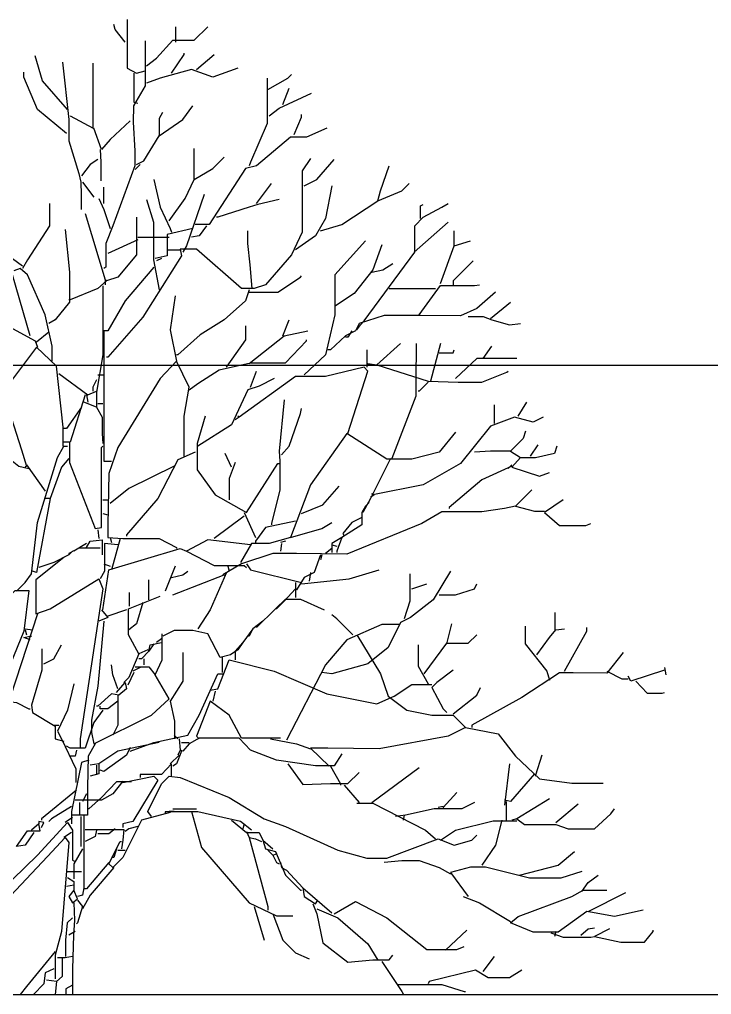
# Model space of a CAD drawing. Header units: centimetres. Extents: x -3096 to 17897, y -3131 to 15798.
# Drawn here: x 13116.1 to 13422.3, y 1233.8 to 1665.3 of the extents above; entities that cross this region are included whole.
import ezdxf

# ---------------------------------------------------------------- set-up
doc = ezdxf.new("R2010")
doc.units = ezdxf.units.CM

msp = doc.modelspace()

# ---------------------------------------------------------------- linework, layer by layer
for p, q in [((12123.33, 1512.39), (14123.33, 1512.39)), ((12473.33, 1233.81), (13773.33, 1233.81))]:
    msp.add_line(p, q)
at = {"color": 84}
for points in [[(13162.86, 1655.37), (13158.43, 1660.91), (13157.88, 1663.12)], [(13163.69, 1665.34), (13163.69, 1643.75), (13167.84, 1641.53), (13171.72, 1642.64)], [(13172.27, 1644.85), (13176.7, 1648.17), (13183.9, 1656.2), (13193.31, 1656.2), (13199.4, 1662.02)], [(13185.28, 1655.37), (13185.28, 1662.02)], [(13171.72, 1655.93), (13171.72, 1635.99), (13166.46, 1627.14), (13166.32, 1619.94), (13167.08, 1607.2), (13167.08, 1600.56), (13157.32, 1573.98), (13154.28, 1566.23), (13154.28, 1555.71), (13153.45, 1555.16)], [(13137.39, 1625.47), (13126.32, 1638.21), (13122.99, 1649.28)], [(13183.34, 1641.53), (13188.88, 1649.84), (13188.88, 1650.39)], [(13194.42, 1643.19), (13202.17, 1649.84)], [(13135.18, 1646.51), (13137.94, 1621.04), (13137.94, 1611.63), (13142.37, 1597.24), (13143.2, 1593.36), (13143.34, 1587.82), (13143.34, 1581.18)], [(13138.5, 1622.71), (13148.74, 1617.17), (13148.74, 1645.96)], [(13136.84, 1614.95), (13124.1, 1625.47), (13118.01, 1639.87), (13118.01, 1642.08)], [(13166.73, 1641.53), (13166.73, 1628.8), (13168.4, 1628.24)], [(13212.69, 1643.75), (13201.62, 1639.87), (13192.2, 1643.19), (13178.36, 1639.32), (13172.27, 1637.1)], [(13225.98, 1634.33), (13234.84, 1639.32), (13236.5, 1640.98)], [(13225.7, 1639.32), (13225.7, 1619.38), (13218.23, 1602.22), (13217.67, 1600.56)], [(13226.53, 1622.71), (13230.96, 1626.03), (13245.35, 1632.67)], [(13232.62, 1627.69), (13235.39, 1634.89)], [(13167.84, 1601.11), (13171.16, 1602.77), (13177.81, 1613.85), (13188.33, 1621.04), (13192.76, 1627.14)], [(13178.08, 1613.85), (13178.08, 1621.6), (13179.47, 1624.37)], [(13237.6, 1614.4), (13240.93, 1622.15), (13240.93, 1623.26)], [(13165.07, 1620.49), (13156.21, 1612.19), (13152.34, 1607.76), (13149.02, 1617.17)], [(13252, 1617.17), (13243.14, 1613.29), (13235.94, 1613.29), (13220.99, 1600.56), (13216.01, 1599.45), (13199.95, 1574.54), (13193.86, 1574.54)], [(13151.79, 1607.76), (13152.06, 1602.22), (13152.06, 1593.92)], [(13193.31, 1594.47), (13193.31, 1608.31)], [(13150.68, 1603.33), (13147.36, 1601.11), (13143.48, 1596.13)], [(13244.8, 1603.88), (13241.2, 1598.34), (13241.2, 1571.21), (13236.5, 1561.25), (13224.87, 1547.96), (13219.89, 1546.3), (13214.35, 1546.3), (13194.42, 1563.74), (13187.22, 1563.74), (13187.77, 1560.7), (13170.61, 1533.57), (13155.11, 1515.85), (13154.55, 1515.85)], [(13169.5, 1601.11), (13167.29, 1598.9)], [(13182.24, 1576.2), (13189.43, 1586.16), (13193.31, 1594.47), (13201.62, 1599.45), (13206.6, 1604.43)], [(13242.03, 1591.7), (13247.57, 1594.47), (13255.32, 1603.33)], [(13274.7, 1585.06), (13275.81, 1589.49), (13279.68, 1600.56)], [(13144.03, 1593.36), (13149.02, 1586.72)], [(13175.59, 1594.47), (13178.36, 1582.29), (13182.79, 1572.88), (13183.34, 1571.21)], [(13220.99, 1583.95), (13227.64, 1592.81)], [(13249.23, 1571.77), (13258.64, 1574.54), (13274.7, 1585.06), (13285.22, 1589.49), (13288.54, 1592.81)], [(13153.45, 1583.95), (13153.45, 1591.15)], [(13254.21, 1591.7), (13251.45, 1577.31), (13247.02, 1569.55), (13238.16, 1563.46)], [(13129.36, 1583.95), (13129.36, 1573.98), (13119.67, 1559.03), (13117.46, 1555.16)], [(13151.23, 1586.16), (13153.45, 1581.18), (13156.21, 1572.88)], [(13172.27, 1585.61), (13175.32, 1575.64), (13175.32, 1559.03), (13177.81, 1545.75)], [(13197.74, 1587.82), (13189.99, 1565.12), (13188.33, 1562.36)], [(13230.96, 1585.61), (13221.55, 1583.4), (13217.67, 1582.29), (13203.83, 1577.86), (13203.28, 1577.86)], [(13265.29, 1528.03), (13266.95, 1530.24), (13268.61, 1531.9), (13291.03, 1562.36), (13291.03, 1573.98), (13294.63, 1577.86), (13302.94, 1582.29), (13305.7, 1583.95)], [(13145.14, 1579.52), (13154, 1550.18), (13154, 1547.96)], [(13293.52, 1577.31), (13293.52, 1582.84), (13294.63, 1583.4)], [(13167.84, 1577.86), (13167.84, 1561.25), (13159.54, 1551.28), (13154.55, 1549.62), (13154, 1550.18)], [(13290.76, 1562.36), (13305.7, 1575.64)], [(13136.28, 1572.32), (13138.22, 1553.5), (13138.22, 1540.21), (13131.85, 1532.46), (13129.08, 1530.8)], [(13192.76, 1572.88), (13181.41, 1570.11), (13181.41, 1560.7), (13176.15, 1559.59)], [(13198.85, 1573.98), (13195.52, 1569.55), (13192.2, 1569)], [(13219.06, 1546.3), (13218.09, 1556.82), (13217.05, 1566.23), (13217.05, 1571.77)], [(13308.47, 1565.12), (13308.47, 1571.77)], [(13168.4, 1567.89), (13155.11, 1561.8)], [(13168.4, 1569), (13182.24, 1569)], [(13269.16, 1567.34), (13255.6, 1552.39), (13255.6, 1534.67), (13251.45, 1516.96), (13242.03, 1508.1)], [(13302.38, 1548.51), (13308.47, 1565.12), (13315.67, 1567.34)], [(13187.22, 1563.19), (13181.68, 1563.19)], [(13276.36, 1565.68), (13272.48, 1554.6), (13264.18, 1544.09), (13255.87, 1538.55)], [(13120.78, 1525.26), (13113.03, 1552.39), (13113.03, 1559.59), (13117.46, 1556.27)], [(13178.91, 1559.59), (13176.7, 1558.48)], [(13316.78, 1558.48), (13307.92, 1549.62), (13307.92, 1547.96)], [(13130.47, 1514.19), (13130.47, 1520.83), (13127.42, 1534.67), (13119.67, 1552.39), (13116.35, 1555.16), (13113.58, 1554.05)], [(13175.59, 1555.71), (13162.86, 1540.76), (13155.11, 1527.48), (13153.45, 1527.48)], [(13271.93, 1553.5), (13276.91, 1554.6), (13281.34, 1557.37)], [(13154.55, 1549.62), (13150.68, 1546.3), (13138.5, 1541.32), (13137.94, 1541.32)], [(13217.67, 1544.64), (13230.41, 1544.64), (13240.37, 1551.28), (13240.93, 1551.84)], [(13152.89, 1547.41), (13152.89, 1516.96), (13150.12, 1500.35), (13150.12, 1493.7), (13144.59, 1495.92)], [(13217.67, 1545.75), (13216.01, 1540.76), (13206.6, 1532.46), (13196.08, 1525.81), (13186.11, 1516.96), (13185.56, 1516.96)], [(13279.68, 1546.3), (13300.17, 1546.3)], [(13292.97, 1534.67), (13302.38, 1547.68), (13317.33, 1547.68), (13319.55, 1547.96)], [(13185.01, 1542.98), (13182.79, 1528.03), (13185.56, 1514.19)], [(13326.74, 1544.64), (13318.44, 1537.44), (13311.24, 1534.12), (13293.52, 1534.4), (13277.47, 1534.4), (13266.39, 1530.8), (13264.73, 1527.48), (13260.3, 1525.26), (13253.66, 1519.17), (13252.55, 1519.17)], [(13082.3, 1497.58), (13082.3, 1519.72), (13091.44, 1540.21), (13122.99, 1523.05), (13124.1, 1520.28)], [(13324.53, 1533.01), (13333.39, 1540.21)], [(13232.62, 1525.26), (13235.39, 1532.46)], [(13314.56, 1533.84), (13321.21, 1533.84), (13325.08, 1532.46), (13332.83, 1530.24), (13337.82, 1530.8)], [(13207.71, 1511.42), (13216.29, 1523.6), (13216.29, 1529.69)], [(13129.08, 1526.92), (13123.55, 1522.49)], [(13153.45, 1527.48), (13153.45, 1488.16), (13153.45, 1469.89), (13156.77, 1469.89)], [(13191.1, 1501.45), (13194.97, 1504.22), (13204.38, 1510.31), (13218.23, 1513.36), (13233.73, 1513.36), (13243.14, 1523.05), (13243.14, 1523.6)], [(13217.67, 1513.08), (13233.17, 1525.26), (13243.69, 1527.48)], [(13263.07, 1527.48), (13261.41, 1524.71), (13260.3, 1524.71)], [(13135.45, 1476.54), (13135.45, 1484.84), (13132.41, 1511.97), (13123.55, 1520.28), (13110.26, 1502.56), (13109.71, 1502.56)], [(13269.72, 1519.17), (13269.72, 1511.42)], [(13284.67, 1521.94), (13274.15, 1512.53), (13296.85, 1505.33), (13310.13, 1504.77), (13320.65, 1504.77), (13331.73, 1509.2), (13332.28, 1509.76)], [(13291.59, 1521.94), (13291.45, 1505.33), (13291.45, 1498.68), (13280.79, 1471)], [(13302.38, 1521.94), (13297.95, 1505.33)], [(13301.83, 1517.79), (13307.92, 1517.79), (13308.47, 1519.17)], [(13321.21, 1515.29), (13325.08, 1520.83)], [(13108.32, 1518.62), (13109.01, 1509.2), (13109.01, 1499.79), (13116.9, 1474.88), (13119.12, 1467.68), (13118.57, 1467.13)], [(13336.16, 1515.29), (13318.44, 1515.29), (13309.03, 1506.44)], [(13188.88, 1472.11), (13188.88, 1489.83), (13191.1, 1502.56), (13185.56, 1514.19), (13178.36, 1506.44), (13159.54, 1475.98), (13155.66, 1464.36), (13155.11, 1441.66), (13155.11, 1436.12), (13161.75, 1435.57), (13177.81, 1435.57), (13185.56, 1431.69), (13185.56, 1431.14)], [(13261.41, 1482.07), (13270.27, 1509.76), (13268.61, 1511.42), (13251.45, 1507.27), (13238.16, 1507.27), (13213.24, 1489.27), (13212.69, 1489.83)], [(13270.27, 1513.08), (13274.15, 1512.53)], [(13270.27, 1512.53), (13272.48, 1512.53)], [(13133.51, 1508.65), (13146.25, 1499.24), (13150.12, 1500.9)], [(13150.68, 1508.1), (13153.45, 1508.1)], [(13228.74, 1506.44), (13222.1, 1503.11), (13217.12, 1501.45), (13209.92, 1485.95), (13194.97, 1476.54)], [(13218.23, 1502.56), (13220.99, 1509.76)], [(13150.12, 1505.88), (13148.46, 1502.56), (13148.46, 1500.9)], [(13296.85, 1504.77), (13292.97, 1500.9), (13292.42, 1500.9)], [(13145.14, 1499.24), (13138.5, 1478.2), (13135.73, 1478.2)], [(13145.69, 1499.24), (13146.25, 1495.92)], [(13143.48, 1493.7), (13136.84, 1484.29), (13135.73, 1484.29)], [(13150.12, 1493.7), (13152.62, 1489.27), (13152.62, 1482.07), (13152.89, 1477.65)], [(13150.68, 1495.36), (13152.89, 1495.36)], [(13233.17, 1497.02), (13230.96, 1474.32), (13231.24, 1469.89), (13231.24, 1457.16), (13227.64, 1442.21), (13227.64, 1441.66)], [(13232.07, 1472.66), (13235.39, 1476.54), (13240.37, 1490.93), (13240.93, 1493.15)], [(13326.19, 1486.5), (13326.19, 1494.81)], [(13336.71, 1489.83), (13340.59, 1495.92)], [(13198.29, 1489.83), (13194.69, 1477.65), (13194.69, 1466.02), (13202.72, 1454.94), (13216.56, 1447.19), (13230.41, 1468.79), (13230.96, 1468.79)], [(13213.24, 1489.27), (13211.58, 1488.16)], [(13347.78, 1489.27), (13343.35, 1487.06), (13335.05, 1489.27), (13324.53, 1485.4), (13311.24, 1468.79), (13294.63, 1459.37), (13272.48, 1454.94), (13271.93, 1455.5)], [(13309.03, 1482.63), (13301.83, 1473.77), (13289.65, 1470.72), (13278.57, 1470.72), (13260.86, 1482.07), (13244.8, 1459.37), (13235.94, 1436.12), (13226.53, 1433.35), (13218.78, 1433.35), (13213.8, 1425.05)], [(13340.03, 1483.18), (13338.92, 1479.86), (13333.39, 1474.32), (13337.82, 1471.55), (13333.94, 1467.13), (13346.12, 1463.25), (13350.55, 1464.91)], [(13096.42, 1479.31), (13095.86, 1476.54), (13091.16, 1465.46), (13091.16, 1453.84), (13098.36, 1415.63), (13098.36, 1400.13), (13103.06, 1401.24), (13114.14, 1412.59), (13120.23, 1412.59), (13118.01, 1394.6), (13109.15, 1373), (13105.28, 1377.43), (13104.72, 1380.75)], [(13096.97, 1477.65), (13103.06, 1477.65), (13115.8, 1467.68), (13120.23, 1466.57)], [(13114.69, 1412.31), (13118.57, 1416.19), (13121.33, 1420.06), (13124.1, 1442.76), (13132.96, 1471.55), (13135.73, 1476.54), (13137.39, 1476.54)], [(13138.22, 1478.2), (13138.22, 1469.34), (13149.57, 1440), (13152.34, 1440.55), (13152.34, 1475.98), (13152.89, 1476.54)], [(13353.87, 1476.54), (13352.77, 1473.22), (13344.46, 1471.28), (13337.82, 1471.28)], [(13342.25, 1472.11), (13345.57, 1477.09)], [(13193.86, 1473.77), (13186.11, 1470.45), (13177.25, 1453.28), (13163.41, 1437.23), (13163.41, 1436.67)], [(13209.92, 1467.13), (13207.15, 1473.22)], [(13317.33, 1474.05), (13324.53, 1474.46), (13333.39, 1474.46)], [(13119.12, 1468.23), (13127.42, 1456.61)], [(13137.94, 1471), (13134.62, 1467.13), (13129.64, 1453.28), (13127.42, 1453.28)], [(13184.45, 1467.68), (13164.52, 1457.71), (13156.21, 1451.07)], [(13211.58, 1469.34), (13208.81, 1462.14), (13208.81, 1452.73)], [(13280.24, 1471), (13271.38, 1453.28), (13268.06, 1447.19)], [(13333.94, 1467.68), (13320.65, 1461.59), (13306.26, 1449.41), (13306.26, 1448.85)], [(13333.94, 1468.23), (13332.28, 1466.57)], [(13240.93, 1446.64), (13250.34, 1450.52), (13257.54, 1458.82)], [(13273.04, 1454.94), (13271.38, 1453.84)], [(13342.8, 1457.16), (13335.6, 1449.96), (13343.91, 1447.75), (13348.34, 1447.75)], [(13129.64, 1453.28), (13123.55, 1420.62), (13121.89, 1421.17)], [(13152.89, 1452.73), (13155.66, 1452.73)], [(13335.6, 1449.96), (13330.62, 1448.85), (13320.65, 1447.47), (13302.94, 1447.47), (13294.08, 1442.21), (13260.86, 1428.65), (13238.71, 1429.06), (13228.19, 1429.06), (13214.35, 1424.49), (13206.04, 1419.51)], [(13270.82, 1451.62), (13269.16, 1449.96), (13267.5, 1447.19), (13267.5, 1441.66), (13258.64, 1436.12), (13254.21, 1433.35), (13254.21, 1429.48)], [(13356.64, 1452.73), (13348.34, 1447.19), (13354.98, 1441.38), (13366.61, 1441.38), (13368.82, 1442.21)], [(13152.89, 1446.64), (13155.11, 1446.09)], [(13215.46, 1447.19), (13220.44, 1436.12)], [(13215.46, 1445.53), (13202.17, 1435.57)], [(13238.16, 1443.32), (13224.87, 1440.55), (13220.44, 1434.46), (13220.44, 1433.91)], [(13235.94, 1436.12), (13249.78, 1440), (13254.21, 1442.76)], [(13267.5, 1444.98), (13263.07, 1442.76), (13259.2, 1437.78), (13259.75, 1436.67)], [(13150.68, 1439.44), (13151.23, 1435.57)], [(13145.69, 1433.35), (13140.16, 1430.03)], [(13145.69, 1431.69), (13147.36, 1434.46), (13152.62, 1435.01), (13152.62, 1428.37)], [(13159.54, 1432.8), (13153.72, 1433.35), (13153.72, 1421.17), (13151.79, 1417.85)], [(13156.21, 1436.12), (13156.77, 1433.91)], [(13160.64, 1435.57), (13156.77, 1421.72)], [(13218.23, 1432.8), (13199.4, 1435.01), (13189.99, 1430.03), (13202.17, 1423.66), (13215.46, 1423.66), (13216.56, 1422.83)], [(13233.73, 1434.46), (13231.51, 1433.91)], [(13232.07, 1433.35), (13231.51, 1430.03)], [(13254.21, 1432.8), (13256.43, 1432.24)], [(13258.64, 1436.12), (13256.43, 1430.03), (13256.43, 1429.48)], [(13139.6, 1430.03), (13137.94, 1428.37), (13131.3, 1425.05), (13124.66, 1422.83)], [(13151.79, 1431.41), (13142.37, 1431.41), (13137.94, 1428.92), (13137.94, 1428.37)], [(13152.89, 1404.01), (13155.66, 1421.72), (13187.22, 1431.14), (13189.99, 1430.03)], [(13249.23, 1428.37), (13246.46, 1420.62), (13242.03, 1418.4), (13238.71, 1412.87), (13238.16, 1412.87)], [(13249.78, 1428.37), (13249.23, 1426.15)], [(13254.21, 1431.14), (13251.45, 1428.92)], [(13135.73, 1427.26), (13123.27, 1417.3), (13123.27, 1402.35), (13129.64, 1404.56), (13151.23, 1417.85), (13152.89, 1413.42), (13142.93, 1346.98), (13142.93, 1343.1)], [(13153.45, 1424.49), (13156.21, 1423.39)], [(13216.56, 1424.49), (13218.23, 1421.72), (13240.93, 1416.19)], [(13185.01, 1423.39), (13180.58, 1412.31)], [(13183.34, 1418.4), (13188.33, 1419.51), (13190.54, 1421.17)], [(13207.71, 1420.62), (13200.51, 1404.01), (13194.97, 1395.7)], [(13208.26, 1423.39), (13208.81, 1421.17)], [(13240.93, 1415.63), (13261.96, 1417.85), (13275.25, 1421.72)], [(13244.8, 1420.62), (13244.25, 1416.74)], [(13306.81, 1421.17), (13299.06, 1408.44), (13289.09, 1400.69), (13284.67, 1398.47), (13279.13, 1387.4), (13270.27, 1380.2), (13254.21, 1375.77), (13249.78, 1376.32)], [(13288.82, 1420.06), (13288.82, 1407.88), (13286.33, 1400.13)], [(13173.38, 1408.44), (13173.38, 1417.3)], [(13183.9, 1410.65), (13206.6, 1419.51), (13207.15, 1418.96)], [(13238.16, 1416.19), (13238.16, 1409.54)], [(13289.65, 1413.42), (13296.29, 1415.63)], [(13301.83, 1410.65), (13309.03, 1410.65), (13317.33, 1413.42), (13318.44, 1415.63)], [(13164.8, 1405.67), (13164.8, 1411.76)], [(13238.16, 1413.42), (13233.17, 1407.88), (13229.85, 1404.56), (13229.3, 1404.56)], [(13172.82, 1386.29), (13168.95, 1384.63), (13164.24, 1392.93), (13164.24, 1404.56), (13178.36, 1410.1)], [(13170.61, 1407.33), (13167.84, 1397.92), (13164.52, 1395.15)], [(13220.99, 1396.26), (13229.3, 1404.56), (13233.73, 1408.71), (13240.37, 1408.71), (13250.89, 1404.01)], [(13152.34, 1404.01), (13155.11, 1400.69), (13151.23, 1399.02)], [(13163.41, 1404.01), (13155.11, 1401.24)], [(13353.04, 1395.15), (13353.04, 1402.9)], [(13124.1, 1402.35), (13111.92, 1365.25), (13112.47, 1364.14)], [(13153.45, 1399.02), (13150.68, 1370.23), (13147.91, 1355.28), (13147.91, 1349.75), (13149.02, 1344.77), (13174.49, 1357.5), (13182.24, 1364.7), (13176.15, 1375.22), (13179.19, 1381.86), (13179.19, 1393.49)], [(13223.76, 1399.02), (13219.33, 1395.7), (13214.9, 1389.61), (13211.58, 1385.74), (13211.58, 1381.86)], [(13263.63, 1392.93), (13256.43, 1400.13), (13254.21, 1401.79)], [(13118.57, 1395.7), (13121.89, 1395.15)], [(13118.57, 1395.15), (13119.12, 1392.93)], [(13214.9, 1389.61), (13212.69, 1386.29), (13209.37, 1384.08), (13204.94, 1382.97), (13199.4, 1393.49), (13192.76, 1394.87), (13184.45, 1394.87), (13179.47, 1392.38)], [(13219.33, 1395.7), (13217.67, 1392.38), (13217.12, 1392.38)], [(13284.11, 1397.64), (13276.36, 1397.64), (13260.86, 1390.72), (13251.45, 1379.65), (13234.28, 1346.43)], [(13305.15, 1389.06), (13307.37, 1397.92)], [(13339.76, 1396.81), (13339.76, 1389.06), (13349.44, 1376.88), (13350.55, 1373)], [(13345.01, 1384.08), (13350.55, 1391.83), (13353.32, 1395.15), (13357.2, 1395.7)], [(13357.2, 1376.88), (13367.16, 1394.6), (13367.16, 1396.26)], [(13120.78, 1390.72), (13118.01, 1391.83), (13120.78, 1392.38), (13121.33, 1392.38)], [(13175.59, 1389.06), (13173.38, 1385.74), (13173.93, 1388.5), (13178.91, 1389.61)], [(13178.91, 1391.27), (13176.7, 1389.61)], [(13265.29, 1392.93), (13275.81, 1375.77), (13279.13, 1365.8), (13287.43, 1359.71), (13298.51, 1357.5), (13307.92, 1357.5), (13313.46, 1351.96), (13305.7, 1348.09), (13275.25, 1342.55), (13252.55, 1342.83), (13244.8, 1342.83), (13253.11, 1334.8)], [(13295.18, 1375.77), (13305.15, 1389.34), (13314.56, 1389.34), (13318.44, 1392.93)], [(13126.04, 1386.84), (13126.04, 1377.43), (13121.33, 1361.93), (13121.89, 1358.61), (13131.85, 1352.52), (13131.85, 1346.98), (13135.73, 1345.87)], [(13126.87, 1380.2), (13131.3, 1382.41), (13134.62, 1388.5)], [(13173.38, 1385.74), (13170.06, 1382.41), (13168.95, 1382.41)], [(13292.42, 1388.5), (13292.42, 1379.09), (13296.85, 1371.34)], [(13168.95, 1384.63), (13164.52, 1374.11), (13162.3, 1371.89)], [(13171.16, 1382.41), (13171.16, 1379.65)], [(13188.33, 1385.18), (13188.33, 1372.45), (13182.79, 1363.59), (13184.73, 1354.73), (13184.73, 1346.98)], [(13200.51, 1368.57), (13203.83, 1369.13), (13208.81, 1381.86), (13228.74, 1376.88), (13252, 1366.91), (13274.15, 1362.48), (13281.9, 1365.8), (13289.65, 1371.06), (13298.51, 1371.06)], [(13205.77, 1382.97), (13205.77, 1376.32)], [(13383.22, 1385.18), (13376.02, 1376.05), (13361.07, 1376.19), (13354.98, 1376.19), (13338.37, 1365.25), (13316.22, 1353.07), (13316.22, 1351.96)], [(13159.54, 1369.13), (13157.32, 1375.22), (13156.77, 1379.65)], [(13169.5, 1378.54), (13166.18, 1376.88)], [(13167.29, 1378.82), (13173.38, 1378.82), (13176.15, 1375.22)], [(13307.92, 1377.43), (13300.72, 1371.89), (13298.51, 1369.68), (13303.49, 1360.27), (13305.15, 1358.61)], [(13376.02, 1376.88), (13382.66, 1373.56), (13385.43, 1373.56)], [(13401.49, 1377.43), (13386.54, 1372.45), (13385.43, 1374.66)], [(13401.49, 1378.54), (13402.04, 1375.22)], [(13166.73, 1376.32), (13163.97, 1370.79)], [(13165.07, 1341.44), (13175.59, 1345.32), (13190.54, 1348.64), (13195.52, 1357.5), (13203.83, 1375.77), (13206.04, 1375.77)], [(13388.75, 1372.45), (13393.74, 1367.19), (13400.38, 1367.19), (13401.49, 1367.47)], [(13140.16, 1371.34), (13137.39, 1359.71), (13132.96, 1350.3), (13134.62, 1346.98), (13140.99, 1333.69), (13140.99, 1327.6)], [(13158.98, 1367.47), (13162.86, 1371.89), (13163.41, 1369.13), (13160.09, 1366.36), (13156.77, 1366.91), (13150.68, 1361.38), (13150.12, 1361.38)], [(13202.72, 1368.02), (13201.62, 1363.59)], [(13307.92, 1358.05), (13318.44, 1366.36), (13320.1, 1369.68)], [(13159.54, 1366.36), (13159.54, 1353.07), (13157.32, 1348.64)], [(13110.26, 1363.59), (13114.69, 1363.04), (13120.23, 1360.27), (13120.78, 1360.27)], [(13152.89, 1359.71), (13149.02, 1354.18), (13145.14, 1342.83), (13138.5, 1342.83), (13136.84, 1343.66)], [(13159.54, 1363.59), (13155.11, 1360.27), (13151.79, 1360.27), (13151.79, 1361.38)], [(13231.51, 1347.26), (13214.35, 1347.26), (13208.81, 1357.5), (13200.51, 1363.59), (13194.42, 1348.09), (13195.52, 1346.98)], [(13131.3, 1353.07), (13133.51, 1353.07)], [(13313.46, 1351.96), (13327.85, 1349.19), (13335.6, 1339.23), (13346.12, 1329.26), (13360.52, 1327.32), (13374.36, 1327.32)], [(13184.45, 1348.64), (13186.11, 1346.98)], [(13186.67, 1346.98), (13187.22, 1342), (13186.11, 1339.78)], [(13258.64, 1340.34), (13255.32, 1335.08), (13247.02, 1335.08), (13229.85, 1337.57), (13218.23, 1342), (13213.24, 1347.26), (13195.52, 1347.26), (13191.1, 1344.77), (13188.33, 1341.44), (13187.22, 1342)], [(13227.08, 1346.98), (13238.71, 1344.77), (13244.8, 1342.55)], [(13149.57, 1344.77), (13146.53, 1339.23), (13146.11, 1325.39), (13146.11, 1313.21), (13139.6, 1313.21)], [(13177.81, 1345.32), (13159.54, 1341.44), (13151.23, 1335.91), (13151.23, 1331.48), (13147.36, 1330.37)], [(13165.07, 1343.1), (13163.41, 1339.78), (13153.45, 1332.58), (13151.79, 1333.14)], [(13187.77, 1345.32), (13191.1, 1345.32)], [(13141.27, 1342), (13140.71, 1339.23), (13138.5, 1339.23)], [(13182.79, 1335.91), (13186.67, 1339.78), (13187.22, 1339.23)], [(13187.77, 1341.44), (13185.56, 1335.91), (13183.9, 1334.8)], [(13347.23, 1339.78), (13344.46, 1330.92), (13344.46, 1330.37)], [(13146.8, 1337.57), (13143.48, 1336.46), (13139.05, 1314.87), (13139.05, 1309.33)], [(13151.23, 1335.91), (13147.36, 1335.35)], [(13150.12, 1335.35), (13150.12, 1331.48)], [(13183.34, 1330.37), (13183.34, 1335.91), (13178.91, 1331.2), (13169.5, 1331.2), (13169.5, 1329.82)], [(13234.84, 1335.91), (13241.48, 1326.77), (13253.66, 1327.19), (13261.41, 1327.19), (13266.39, 1332.03)], [(13253.66, 1334.8), (13258.09, 1327.05), (13258.09, 1326.49)], [(13271.93, 1318.74), (13292.97, 1334.25)], [(13332.83, 1335.91), (13330.62, 1317.64)], [(13161.75, 1327.6), (13175.59, 1330.37), (13177.25, 1328.71), (13166.18, 1310.44), (13161.75, 1309.33), (13161.75, 1307.67)], [(13174.49, 1312.65), (13172.82, 1314.87), (13178.91, 1327.05), (13182.24, 1330.37), (13187.22, 1329.82), (13208.81, 1320.96), (13224.32, 1311.55), (13233.73, 1308.22), (13256.98, 1297.7), (13269.72, 1294.1), (13278.57, 1294.1), (13301.28, 1302.69), (13308.47, 1299.92), (13316.22, 1302.13), (13318.44, 1304.35)], [(13343.91, 1331.48), (13333.39, 1319.3), (13330.62, 1319.85)], [(13161.75, 1328.16), (13157.32, 1322.62), (13152.34, 1319.85), (13140.71, 1319.85)], [(13165.63, 1327.88), (13158.98, 1327.88), (13152.34, 1320.96), (13146.8, 1315.97), (13146.25, 1315.97)], [(13259.75, 1326.49), (13266.39, 1318.74)], [(13141.27, 1324.28), (13125.76, 1311.55), (13125.76, 1310.99)], [(13145.69, 1322.62), (13144.03, 1319.3)], [(13309.58, 1323.17), (13303.49, 1316.53), (13303.49, 1315.97)], [(13139.05, 1317.08), (13130.19, 1311.55), (13129.08, 1310.44)], [(13142.65, 1318.74), (13142.65, 1313.21)], [(13265.29, 1318.47), (13272.48, 1318.47), (13295.74, 1306.56), (13300.17, 1302.69)], [(13317.33, 1318.74), (13311.79, 1315.97), (13299.61, 1315.97), (13286.88, 1313.21), (13282.45, 1312.65)], [(13303.49, 1317.08), (13301.28, 1316.53)], [(13331.45, 1319.3), (13331.45, 1310.99)], [(13350.55, 1320.4), (13336.16, 1311.55), (13333.94, 1310.99)], [(13353.32, 1309.88), (13363.29, 1318.19)], [(13139.6, 1312.1), (13136.28, 1309.88)], [(13144.59, 1313.21), (13144.59, 1281.09), (13144.03, 1277.77), (13141.82, 1277.22)], [(13143.2, 1312.65), (13143.2, 1299.36)], [(13182.79, 1314.31), (13170.06, 1310.99), (13161.75, 1294.38), (13157.32, 1289.95), (13155.66, 1291.61), (13160.64, 1301.58), (13161.2, 1301.58)], [(13218.78, 1306.56), (13213.8, 1310.44), (13194.97, 1314.59), (13180.58, 1314.59), (13180.58, 1313.76)], [(13184.45, 1314.87), (13182.24, 1314.87)], [(13183.9, 1315.97), (13192.76, 1315.97), (13194.42, 1315.97)], [(13192.2, 1314.87), (13196.63, 1298.81), (13217.67, 1274.45), (13229.85, 1268.64), (13237.05, 1268.64)], [(13286.33, 1313.21), (13285.77, 1310.99)], [(13336.16, 1311.55), (13339.48, 1309.05), (13353.32, 1309.05), (13358.86, 1307.12), (13370.48, 1307.12), (13377.68, 1313.76), (13379.34, 1315.97)], [(13104.72, 1282.2), (13107.49, 1279.43), (13124.1, 1295.49), (13137.39, 1309.88), (13139.6, 1306.56), (13139.6, 1293.27), (13140.71, 1292.72)], [(13122.44, 1305.45), (13118.57, 1299.92), (13114.69, 1299.36), (13119.67, 1306.29), (13125.21, 1306.29), (13124.66, 1309.33), (13121.33, 1306.56), (13121.33, 1306.01)], [(13125.76, 1307.67), (13126.87, 1309.88), (13124.66, 1310.44), (13124.66, 1309.33)], [(13168.4, 1308.22), (13164.52, 1307.12), (13162.86, 1306.01)], [(13209.92, 1310.99), (13216.56, 1305.45), (13222.1, 1305.45), (13223.76, 1302.13), (13224.87, 1298.26), (13229.3, 1297.15), (13233.73, 1286.63), (13240.37, 1279.99), (13240.93, 1279.99)], [(13215.46, 1309.33), (13214.9, 1307.12)], [(13302.38, 1302.13), (13309.03, 1306.56), (13325.64, 1310.71), (13336.16, 1310.71)], [(13329.51, 1310.99), (13326.74, 1299.92), (13320.65, 1291.06)], [(13106.94, 1275.56), (13109.71, 1275), (13128.53, 1294.94), (13136.28, 1303.24), (13137.94, 1301.03), (13134.62, 1261.72), (13131.85, 1251.2), (13131.85, 1240.68)], [(13139.05, 1305.45), (13135.73, 1303.24)], [(13145.14, 1306.84), (13162.3, 1306.84), (13161.75, 1302.13), (13161.2, 1298.26)], [(13150.12, 1306.56), (13149.57, 1303.79), (13145.14, 1301.58)], [(13158.43, 1307.12), (13155.66, 1304.9), (13150.68, 1304.9)], [(13216.56, 1306.01), (13217.67, 1303.24), (13220.44, 1302.69), (13223.21, 1301.58)], [(13217.67, 1303.24), (13225.98, 1272.79), (13225.98, 1271.13)], [(13223.76, 1302.13), (13228.19, 1298.26)], [(13144.03, 1298.26), (13140.16, 1291.61), (13140.16, 1284.97)], [(13158.98, 1298.26), (13157.88, 1294.38), (13156.77, 1294.38)], [(13159.54, 1297.7), (13162.86, 1297.7)], [(13225.98, 1297.7), (13228.19, 1295.49), (13229.85, 1296.04)], [(13228.19, 1295.49), (13229.85, 1292.17), (13230.96, 1291.61)], [(13337.26, 1286.63), (13354.43, 1291.06), (13361.62, 1297.15)], [(13155.66, 1292.17), (13145.69, 1280.54), (13144.59, 1280.54)], [(13231.51, 1292.17), (13232.07, 1289.95), (13234.28, 1288.84), (13241.48, 1281.09), (13242.03, 1277.22), (13247.02, 1273.9), (13248.12, 1275.56)], [(13277.47, 1292.44), (13285.22, 1293.14), (13292.97, 1293.14), (13301.83, 1289.95), (13306.81, 1287.18)], [(13137.39, 1288.29), (13143.48, 1288.29)], [(13157.88, 1289.95), (13147.36, 1277.77), (13144.03, 1271.68)], [(13364.95, 1288.29), (13355.53, 1285.25), (13341.69, 1285.25), (13322.31, 1290.23), (13315.67, 1290.23), (13306.81, 1287.74), (13314.56, 1277.22)], [(13364.95, 1279.43), (13367.72, 1283.31), (13372.14, 1286.63)], [(13140.16, 1282.2), (13136.84, 1281.65)], [(13137.39, 1285.52), (13140.16, 1283.86), (13140.16, 1279.99)], [(13140.16, 1279.99), (13137.94, 1277.22), (13139.6, 1274.45), (13141.82, 1276.11), (13140.16, 1279.99)], [(13241.48, 1281.09), (13254.21, 1270.02)], [(13392.08, 1271.13), (13379.34, 1268.36), (13367.16, 1270.57), (13354.43, 1261.44), (13343.35, 1261.44), (13333.39, 1265.59), (13336.71, 1268.36), (13360.52, 1277.22), (13365.5, 1279.99), (13376.02, 1279.99)], [(13367.72, 1270.57), (13384.33, 1278.88)], [(13140.16, 1274.45), (13140.44, 1266.7), (13140.02, 1260.05), (13139.53, 1245.11), (13139.53, 1233.81)], [(13141.82, 1275.56), (13144.03, 1272.79), (13141.82, 1265.59), (13141.27, 1265.04)], [(13245.91, 1273.9), (13247.57, 1269.47), (13250.34, 1256.73), (13261.41, 1248.15), (13272.48, 1249.12), (13279.68, 1249.12), (13281.34, 1251.2)], [(13255.32, 1269.47), (13264.73, 1275), (13278.57, 1267.81), (13296.29, 1253.69), (13309.58, 1253.69), (13312.9, 1255.07)], [(13312.35, 1277.22), (13319.55, 1274.45), (13333.39, 1266.14)], [(13219.89, 1272.79), (13224.32, 1257.84)], [(13228.19, 1269.47), (13232.62, 1257.84), (13238.16, 1252.3), (13244.25, 1249.53)], [(13247.57, 1271.68), (13256.98, 1267.81), (13270.27, 1256.18), (13274.7, 1248.98)], [(13139.6, 1267.81), (13137.11, 1265.59), (13136.42, 1257.84), (13136.42, 1250.64)], [(13140.71, 1261.72), (13137.94, 1260.05)], [(13304.6, 1253.41), (13314.01, 1262.27)], [(13351.11, 1261.16), (13356.64, 1259.22), (13368.82, 1259.22), (13370.48, 1259.5)], [(13353.32, 1261.72), (13352.77, 1259.5)], [(13364.39, 1260.05), (13367.72, 1262.82), (13370.48, 1263.38)], [(13377.13, 1262.82), (13370.48, 1259.5), (13382.11, 1257.01), (13392.63, 1257.01), (13396.51, 1261.72), (13396.51, 1262.27)], [(13131.85, 1252.86), (13119.12, 1237.35), (13116.38, 1233.81)], [(13134.9, 1250.09), (13134.9, 1241.78), (13132.41, 1239.57), (13127.98, 1240.12)], [(13139.6, 1250.64), (13136.28, 1250.09), (13132.96, 1250.09)], [(13276.36, 1248.43), (13285.22, 1235.14), (13285.92, 1233.81)], [(13321.21, 1244), (13326.19, 1250.64)], [(13131.3, 1245.11), (13127.42, 1243.44), (13126.87, 1238.46), (13122.22, 1233.81)], [(13338.37, 1244.55), (13332.83, 1241.23), (13323.42, 1241.23), (13317.89, 1244.55), (13297.4, 1239.57), (13296.85, 1238.46)], [(13132.41, 1239.57), (13131.9, 1233.81)], [(13139.6, 1237.91), (13136.56, 1236.25), (13136.56, 1233.81)], [(13283.56, 1238.18), (13302.94, 1238.18), (13312.9, 1235.14), (13313.46, 1235.14)]]:
    msp.add_lwpolyline(points, dxfattribs=at)

doc.saveas('drawing.dxf')
